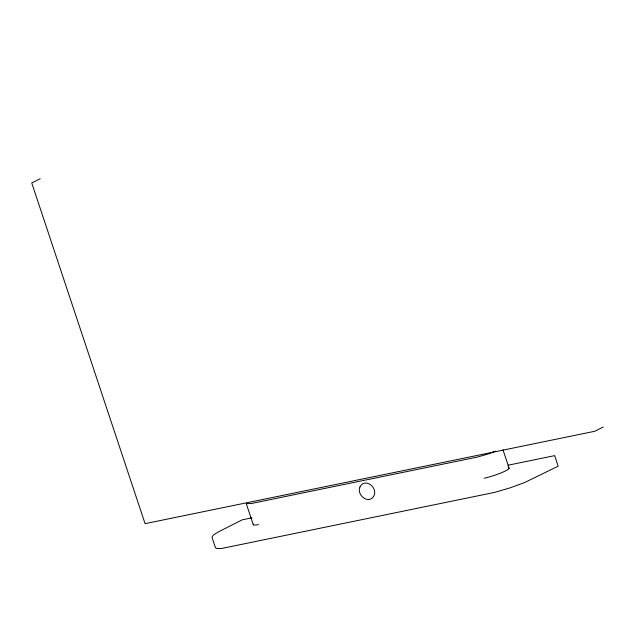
<?xml version="1.0" encoding="UTF-8"?>
<svg xmlns="http://www.w3.org/2000/svg" width="635" height="635" viewBox="0 0 635 635"><rect width="100%" height="100%" fill="white"/><g stroke="black" fill="none" stroke-linecap="round" stroke-linejoin="round"><path stroke-width="0.95" d="M40.219 178.705L31.75 182.975L145.082 523.661L594.781 431.276L603.25 427.014M495.61 451.152L488.085 454.017L477.21 457.105L251.476 503.476L246.285 503.69L253.301 524.788M484.227 478.195L487.172 477.504A16.343 2.159 -18.4 0 0 504.198 471.543A16.343 2.159 -18.4 0 0 508.151 467.797M251.952 517.819L242.245 519.819L217.972 532.106L213.249 535.17L211.987 537.242L215.495 547.791L216.654 548.521L221.266 548.545L494.617 492.387L509.659 487.99L524.613 482.552L558.157 466.185L554.649 455.636L508.079 465.201M258.493 524.573L256.119 524.97A16.343 2.159 -18.4 0 1 253.444 524.145M502.96 449.731L509.064 468.074M359.942 486.989C356.267 495.363 369.276 505.127 374.071 495.538C377.746 487.164 364.736 477.401 359.942 486.989"/></g></svg>
